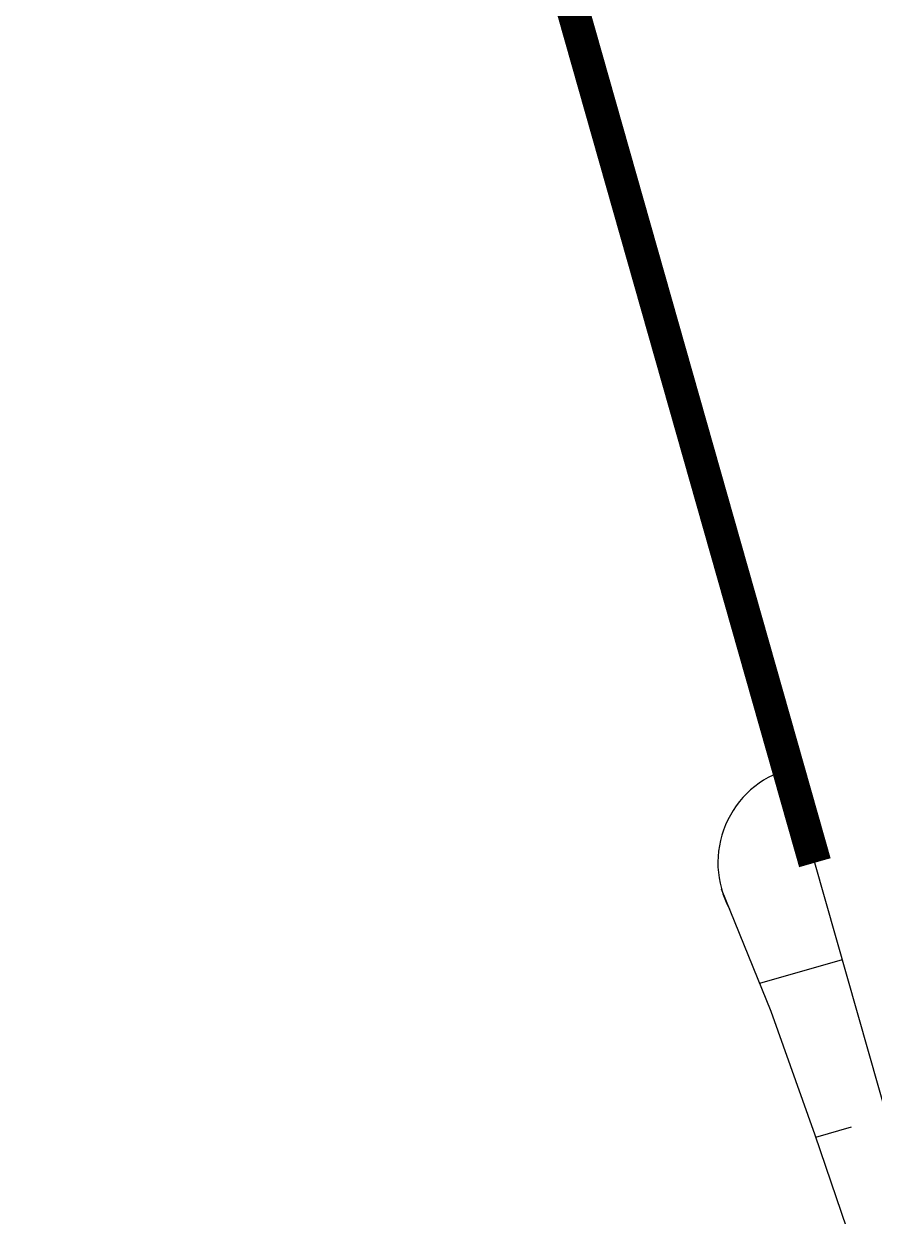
# Model space of a CAD drawing. Header units: metres. Extents: x 292889 to 323604, y 7400965 to 7462856.
# Drawn here: x 298667.38 to 298680.36, y 7450899.25 to 7450917.44 of the extents above; entities that cross this region are included whole.
import ezdxf

# ---------------------------------------------------------------- set-up
doc = ezdxf.new("R2010")
doc.units = ezdxf.units.M
doc.header["$LTSCALE"] = 10
for name, color, linetype in [('_LIMITE CONCESS', 30, 'CONC_LINE'), ('ACAD-Trecho Total_TIC_TALUDES E MUROS$0$F-HZ-MUROS', 210, 'Continuous'), ('ACAD-Trecho Total_TIC_TALUDES E MUROS$0$F-HZ-PIANO-CORTE', 10, 'Continuous'), ('ACAD-Trecho Total_TIC_TALUDES E MUROS$0$F-HZ-TALUDE', 2, 'Continuous')]:
    doc.layers.add(name, color=color, linetype=linetype)
doc.styles.get("Standard").update_dxf_attribs({"font": 'simplex.shx'})
doc.linetypes.add('CONC_LINE', pattern='A,3.5,-0.25,["CONC",Standard,S=0.175,R=0,X=-0.05,Y=-0.1],-0.75', length=4.5)

# ---------------------------------------------------------------- blocks, each defined once
blk = doc.blocks.new('ACAD-Trecho Total_TIC_TALUDES E MUROS')
at = {"layer": 'ACAD-Trecho Total_TIC_TALUDES E MUROS$0$F-HZ-MUROS', "linetype": 'Continuous', "lineweight": -3, "const_width": 0.5}
blk.add_lwpolyline([(298679.452, 7450904.644), (298663.224, 7450961.81), (298661.815, 7450966.775), (298660.405, 7450971.737), (298658.994, 7450976.696)], dxfattribs=at)
at = {"layer": 'ACAD-Trecho Total_TIC_TALUDES E MUROS$0$F-HZ-PIANO-CORTE'}
for p, q in [((298678.61, 7450902.808), (298679.872, 7450903.167)), ((298679.466, 7450900.46), (298680.009, 7450900.614))]:
    blk.add_line(p, q, dxfattribs=at)
at = {"layer": 'ACAD-Trecho Total_TIC_TALUDES E MUROS$0$F-HZ-TALUDE', "linetype": 'Continuous', "lineweight": -3, "flags": 128}
for points in [[(298815.995, 7450423.64), (298679.452, 7450904.644)], [(298680.103, 7450898.591), (298679.457, 7450900.487), (298678.785, 7450902.375), (298678.029, 7450904.24)]]:
    blk.add_lwpolyline(points, dxfattribs=at)
at = {"layer": 'ACAD-Trecho Total_TIC_TALUDES E MUROS$0$F-HZ-TALUDE', "linetype": 'Continuous', "lineweight": -3}
blk.add_arc((298679.452, 7450904.644), 1.48, 105.8477, 208.3116, dxfattribs=at)

msp = doc.modelspace()

# ---------------------------------------------------------------- block references
at = {"layer": '_LIMITE CONCESS'}
msp.add_blockref('ACAD-Trecho Total_TIC_TALUDES E MUROS', (0, 0), dxfattribs=at)

doc.saveas('drawing.dxf')
